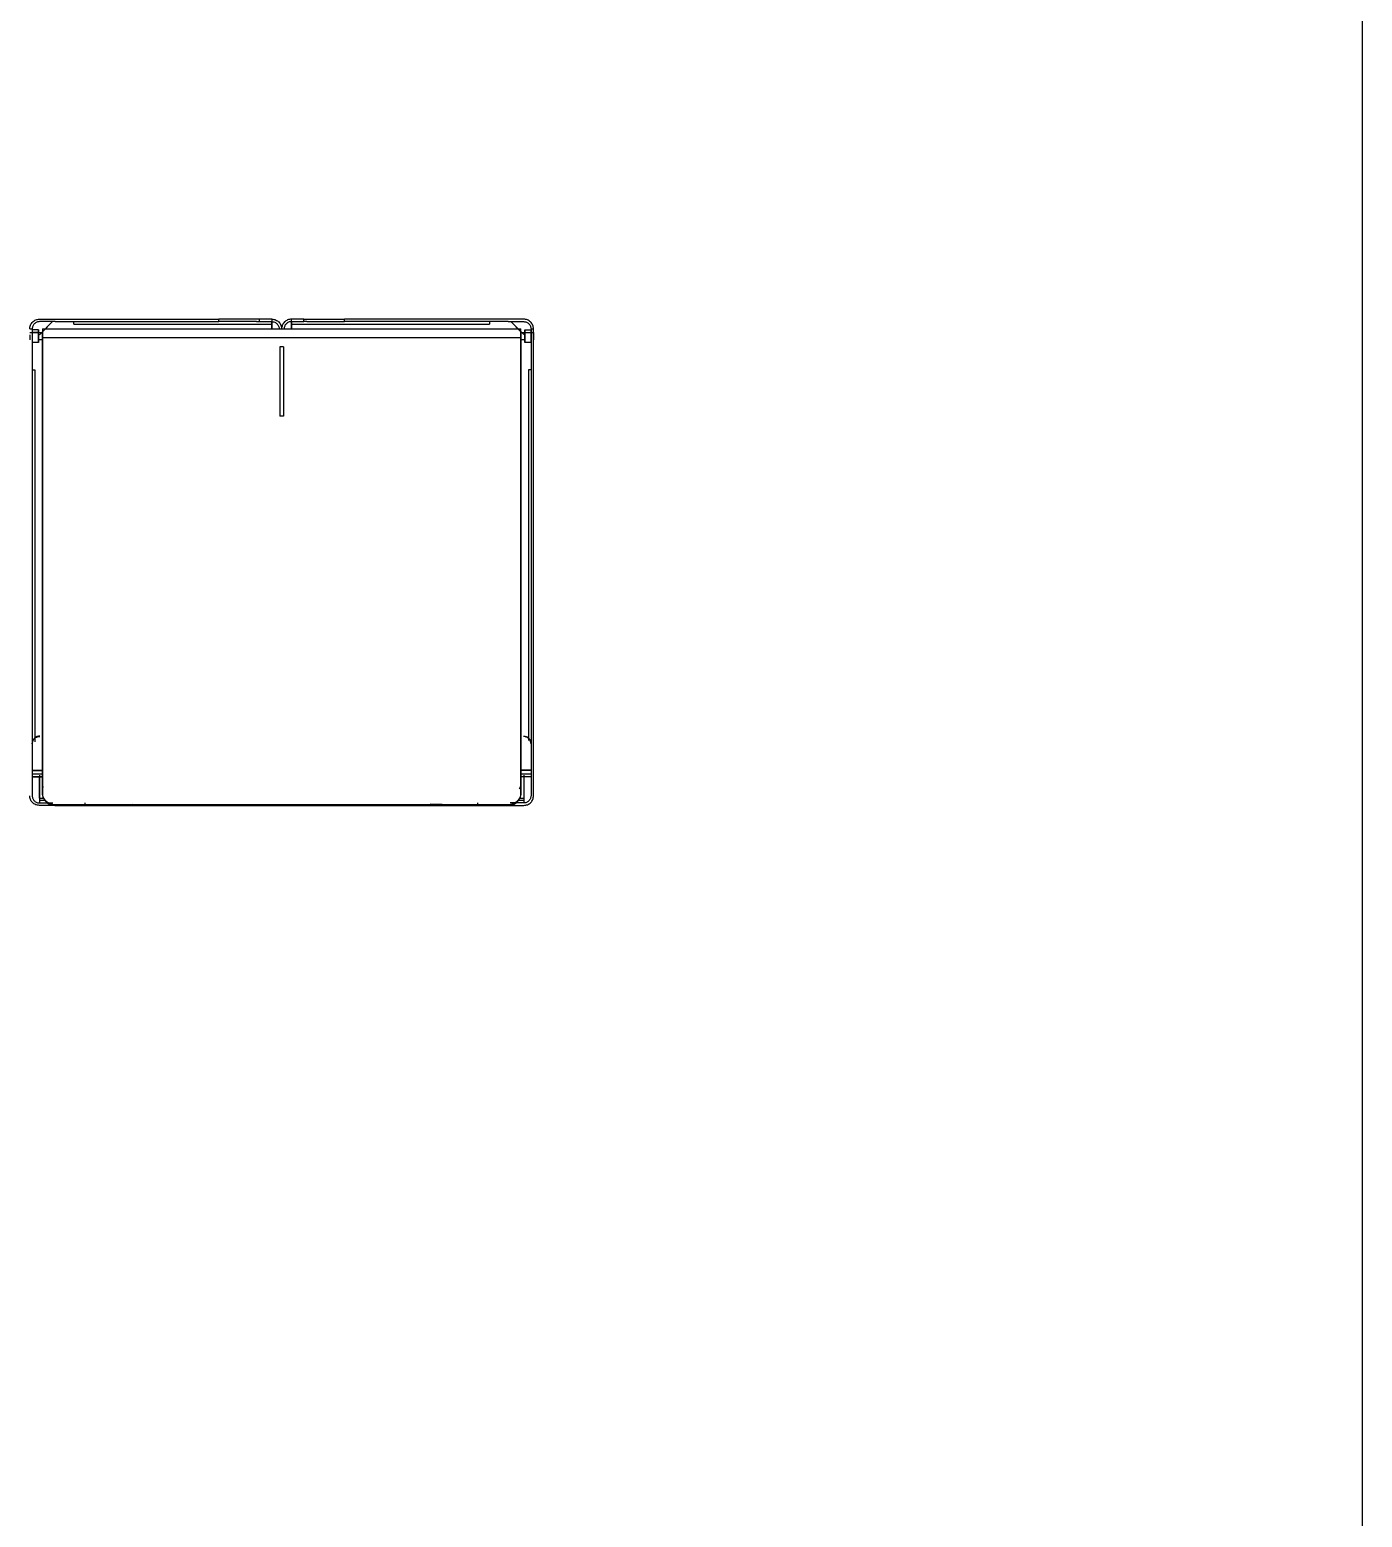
# Model space of a CAD drawing. Header units: millimetres. Extents: x 10366 to 23682, y 24552 to 29690.
# Drawn here: x 12937 to 13995, y 25733 to 26914 of the extents above; entities that cross this region are included whole.
import ezdxf

# ---------------------------------------------------------------- set-up
doc = ezdxf.new("R2010")
doc.units = ezdxf.units.MM
doc.header["$LTSCALE"] = 3
doc.layers.add('DomyÅ›lny', color=7, linetype='Continuous')

msp = doc.modelspace()

# ---------------------------------------------------------------- linework, layer by layer
msp.add_lwpolyline([(10366.2, 24552.5), (10366.2, 29684.6), (13995, 29684.6), (13995, 24552.5)], close=True)
at = {"layer": 'DomyÅ›lny'}
for p, q in [((12955.1, 26681.9), (12944.6, 26671.4)), ((12944.7, 26683.9), (13087, 26683.9)), ((12957.1, 26681.9), (12944.7, 26681.9)), ((12947, 26673.8), (12955.1, 26681.9)), ((12957.1, 26681.9), (13087, 26681.9)), ((12972, 26679.9), (12972, 26681.9)), ((12972, 26679.9), (13129.2, 26679.9)), ((13119.2, 26683.9), (13087, 26683.9)), ((13087, 26681.9), (13087, 26683.9)), ((13116.9, 26681.9), (13087, 26681.9)), ((13116.9, 26681.9), (13119.2, 26681.9)), ((13119.2, 26683.9), (13119.2, 26681.9)), ((13129.2, 26683.9), (13129.2, 26681.9)), ((13129.2, 26681.9), (13129.2, 26679.9)), ((13129.2, 26676.1), (13129.2, 26681.9)), ((13129.2, 26681.9), (13129.2, 26676.1)), ((13144.7, 26681.9), (13144.7, 26683.9)), ((13144.7, 26679.9), (13144.7, 26681.9)), ((13144.7, 26676.1), (13144.7, 26681.9)), ((13144.7, 26681.9), (13144.7, 26676.1)), ((13144.7, 26679.9), (13302, 26679.9)), ((13154.7, 26681.9), (13154.7, 26683.9)), ((13154.7, 26683.9), (13187, 26683.9)), ((13157.1, 26681.9), (13154.7, 26681.9)), ((13157.1, 26681.9), (13187, 26681.9)), ((13187, 26681.9), (13187, 26683.9)), ((13329.2, 26683.9), (13187, 26683.9)), ((13316.9, 26681.9), (13187, 26681.9)), ((13302, 26681.9), (13302, 26679.9)), ((13316.9, 26681.9), (13329.2, 26681.9)), ((13318.9, 26681.9), (13329.2, 26671.6)), ((13327, 26673.8), (13318.9, 26681.9)), ((12937, 26676.1), (12939, 26676.1)), ((12937, 26673.3), (12947, 26673.3)), ((12939, 26676.1), (12939, 26305.6)), ((12944, 26675.3), (12939, 26675.3)), ((12944, 26673.3), (12939, 26673.3)), ((12947, 26676.1), (13327, 26676.1)), ((12947, 26669.4), (12947, 26308.3)), ((12947, 26669.4), (13327, 26669.4)), ((12947, 26307.8), (12947, 26668.9)), ((13327, 26673.3), (13337, 26673.3)), ((13327, 26669.4), (13327, 26308.3)), ((13327, 26307.8), (13327, 26668.9)), ((13330, 26675.3), (13335, 26675.3)), ((13330, 26673.3), (13335, 26673.3)), ((13335, 26676.1), (13337, 26676.1)), ((13335, 26676.1), (13335, 26305.6)), ((13337, 26305.6), (13337, 26676.1)), ((12944, 26665.3), (12939, 26665.3)), ((12947, 26667.3), (12944, 26667.3)), ((13138.5, 26661.9), (13135.5, 26661.9)), ((13135.5, 26661.9), (13135.5, 26606.8)), ((13138.5, 26661.9), (13138.5, 26606.8)), ((13330, 26667.3), (13327, 26667.3)), ((13335, 26665.3), (13330, 26665.3)), ((12939, 26643.7), (12941, 26643.7)), ((12941, 26643.7), (12941, 26348.5)), ((13335, 26643.7), (13333, 26643.7)), ((13333, 26643.7), (13333, 26349.5)), ((13138.5, 26606.8), (13135.5, 26606.8)), ((12939, 26326), (12947, 26326)), ((12939, 26325.6), (12947, 26325.6)), ((13335, 26326), (13327, 26326)), ((13335, 26325.6), (13327, 26325.6)), ((12947, 26322.7), (12939, 26322.7)), ((12939, 26320.7), (12947, 26320.7)), ((12947, 26320.7), (12939, 26320.7)), ((12944.7, 26320.6), (12944.7, 26299.9)), ((12944.7, 26303.8), (12944.7, 26319.7)), ((13335, 26322.7), (13327, 26322.7)), ((13335, 26320.7), (13327, 26320.7)), ((13335, 26320.7), (13327, 26320.7)), ((13329.2, 26319.7), (13329.2, 26303.8)), ((13329.2, 26319.7), (13329.2, 26299.9)), ((12944.7, 26303.8), (12948.1, 26303.8)), ((12947, 26308.3), (12947, 26307.8)), ((13325.9, 26303.8), (13329.2, 26303.8)), ((13327, 26308.3), (13327, 26307.8)), ((12949.3, 26301.9), (12944.7, 26301.9)), ((12944.7, 26299.9), (12955.2, 26299.9)), ((12981.1, 26297.9), (12944.7, 26297.9)), ((13317, 26298.4), (12957, 26298.4)), ((12957, 26297.9), (13317, 26297.9)), ((12981.1, 26297.9), (12981.1, 26299.9)), ((13292.9, 26297.9), (13292.8, 26299.9)), ((13292.9, 26297.9), (13329.2, 26297.9)), ((13329.2, 26299.9), (13318.5, 26299.9)), ((13329.2, 26301.9), (13324.6, 26301.9))]:
    msp.add_line(p, q, dxfattribs=at)
for points in [[(12937, 26676.1, 0), (12937, 26676.9, 0), (12937.1, 26677.6, 0), (12937.3, 26678.4, 0), (12937.6, 26679.1, 0), (12937.9, 26679.8, 0), (12938.3, 26680.5, 0), (12938.8, 26681.1, 0), (12939.3, 26681.6, 0), (12939.8, 26682.1, 0), (12940.5, 26682.6, 0), (12941.1, 26683, 0), (12941.8, 26683.3, 0), (12942.5, 26683.5, 0), (12943.2, 26683.7, 0), (12944, 26683.8, 0), (12944.7, 26683.9, 0)], [(12944.7, 26681.9, 0), (12944.1, 26681.8, 0), (12943.6, 26681.8, 0), (12943, 26681.6, 0), (12942.5, 26681.4, 0), (12942, 26681.2, 0), (12941.5, 26680.9, 0), (12941, 26680.5, 0), (12940.6, 26680.1, 0), (12940.2, 26679.7, 0), (12939.9, 26679.3, 0), (12939.6, 26678.8, 0), (12939.4, 26678.3, 0), (12939.2, 26677.7, 0), (12939.1, 26677.2, 0), (12939, 26676.7, 0), (12939, 26676.1, 0)], [(13129.2, 26683.9, 0), (13129.2, 26683.9, 0), (13129.2, 26683.9, 0), (13129.2, 26683.9, 0), (13129.2, 26683.9, 0), (13129.2, 26683.9, 0), (13129.2, 26683.9, 0), (13129.2, 26683.9, 0), (13129.2, 26683.9, 0), (13129.2, 26683.9, 0), (13129.2, 26683.9, 0), (13129.2, 26683.9, 0), (13129.2, 26683.9, 0), (13129.2, 26683.9, 0), (13129.1, 26683.9, 0), (13128.9, 26683.9, 0), (13128, 26683.9, 0), (13119.2, 26683.9, 0)], [(13119.2, 26681.9, 0), (13129.2, 26681.9, 0)], [(13129.2, 26683.9, 0), (13130, 26683.8, 0), (13130.7, 26683.7, 0), (13131.5, 26683.5, 0), (13132.2, 26683.3, 0), (13132.9, 26682.9, 0), (13133.6, 26682.5, 0), (13134.2, 26682.1, 0), (13134.7, 26681.6, 0), (13135.2, 26681, 0), (13135.7, 26680.4, 0), (13136.1, 26679.7, 0), (13136.4, 26679, 0), (13136.6, 26678.3, 0), (13136.8, 26677.6, 0), (13136.9, 26676.9, 0), (13137, 26676.1, 0)], [(13129.2, 26681.9, 0), (13129.8, 26681.8, 0), (13130.4, 26681.8, 0), (13130.9, 26681.6, 0), (13131.5, 26681.4, 0), (13132, 26681.2, 0), (13132.5, 26680.9, 0), (13132.9, 26680.5, 0), (13133.3, 26680.1, 0), (13133.7, 26679.7, 0), (13134, 26679.3, 0), (13134.3, 26678.8, 0), (13134.5, 26678.3, 0), (13134.7, 26677.7, 0), (13134.9, 26677.2, 0), (13134.9, 26676.7, 0), (13135, 26676.1, 0)], [(13144.7, 26683.9, 0), (13144, 26683.8, 0), (13143.2, 26683.7, 0), (13142.4, 26683.5, 0), (13141.7, 26683.3, 0), (13141, 26682.9, 0), (13140.4, 26682.5, 0), (13139.8, 26682.1, 0), (13139.2, 26681.6, 0), (13138.7, 26681, 0), (13138.2, 26680.4, 0), (13137.9, 26679.7, 0), (13137.5, 26679, 0), (13137.3, 26678.3, 0), (13137.1, 26677.6, 0), (13137, 26676.9, 0), (13137, 26676.1, 0)], [(13144.7, 26681.9, 0), (13144.1, 26681.8, 0), (13143.6, 26681.8, 0), (13143, 26681.6, 0), (13142.5, 26681.4, 0), (13142, 26681.2, 0), (13141.5, 26680.9, 0), (13141, 26680.5, 0), (13140.6, 26680.1, 0), (13140.2, 26679.7, 0), (13139.9, 26679.3, 0), (13139.6, 26678.8, 0), (13139.4, 26678.3, 0), (13139.2, 26677.7, 0), (13139.1, 26677.2, 0), (13139, 26676.7, 0), (13139, 26676.1, 0)], [(13154.7, 26683.9, 0), (13144.7, 26683.9, 0)], [(13144.7, 26681.9, 0), (13144.7, 26681.9, 0), (13144.7, 26681.9, 0), (13144.7, 26681.9, 0), (13144.7, 26681.9, 0), (13144.7, 26681.9, 0), (13144.7, 26681.9, 0), (13144.7, 26681.9, 0), (13144.7, 26681.9, 0), (13144.7, 26681.9, 0), (13144.7, 26681.9, 0), (13144.7, 26681.9, 0), (13144.7, 26681.9, 0), (13144.7, 26681.9, 0), (13144.8, 26681.9, 0), (13145, 26681.9, 0), (13146, 26681.9, 0), (13154.7, 26681.9, 0)], [(13337, 26676.1, 0), (13336.9, 26676.9, 0), (13336.8, 26677.6, 0), (13336.6, 26678.4, 0), (13336.4, 26679.1, 0), (13336, 26679.8, 0), (13335.6, 26680.5, 0), (13335.2, 26681.1, 0), (13334.6, 26681.6, 0), (13334.1, 26682.1, 0), (13333.5, 26682.6, 0), (13332.8, 26683, 0), (13332.1, 26683.3, 0), (13331.4, 26683.5, 0), (13330.7, 26683.7, 0), (13330, 26683.8, 0), (13329.2, 26683.9, 0)], [(13329.2, 26681.9, 0), (13329.8, 26681.8, 0), (13330.4, 26681.8, 0), (13330.9, 26681.6, 0), (13331.5, 26681.4, 0), (13332, 26681.2, 0), (13332.5, 26680.9, 0), (13332.9, 26680.5, 0), (13333.3, 26680.1, 0), (13333.7, 26679.7, 0), (13334, 26679.3, 0), (13334.3, 26678.8, 0), (13334.5, 26678.3, 0), (13334.7, 26677.7, 0), (13334.9, 26677.2, 0), (13334.9, 26676.7, 0), (13335, 26676.1, 0)], [(12937, 26671.5, 0), (12937, 26667.3, 0)], [(12939, 26675.3, 0), (12939, 26675.3, 0), (12939, 26675.3, 0), (12939, 26675.3, 0), (12939, 26675.3, 0), (12939, 26675.3, 0), (12939, 26675.3, 0), (12939, 26675.3, 0), (12939, 26675.3, 0), (12939, 26675.3, 0), (12939, 26675.3, 0), (12939, 26675.3, 0), (12939, 26675.3, 0), (12939, 26675.3, 0), (12939, 26675.2, 0), (12939, 26674.7, 0), (12939, 26670.4, 0), (12939, 26666.8, 0), (12939, 26665.7, 0), (12939, 26665.4, 0), (12939, 26665.3, 0), (12939, 26665.3, 0), (12939, 26665.3, 0), (12939, 26665.3, 0), (12939, 26665.3, 0), (12939, 26665.3, 0), (12939, 26665.3, 0), (12939, 26665.3, 0), (12939, 26665.3, 0), (12939, 26665.3, 0), (12939, 26665.3, 0), (12939, 26665.3, 0), (12939, 26665.3, 0), (12939, 26665.3, 0)], [(12939, 26673.3, 0), (12939, 26673.3, 0), (12939, 26673.3, 0), (12939, 26673.3, 0), (12939, 26673.3, 0), (12939, 26673.3, 0), (12939, 26673.3, 0), (12939, 26673.3, 0), (12939, 26673.3, 0), (12939, 26673.3, 0), (12939, 26673.3, 0), (12939, 26673.3, 0), (12939, 26673.3, 0), (12939, 26673.3, 0), (12939, 26673.2, 0), (12939, 26672.9, 0), (12939, 26667.3, 0)], [(12944, 26673.3, 0), (12944, 26673.3, 0), (12944, 26673.3, 0), (12944, 26673.3, 0), (12944, 26673.3, 0), (12944, 26673.3, 0), (12944, 26673.3, 0), (12944, 26673.3, 0), (12944, 26673.3, 0), (12944, 26673.3, 0), (12944, 26673.3, 0), (12944, 26673.3, 0), (12944, 26673.3, 0), (12944, 26673.3, 0), (12944, 26673.2, 0), (12944, 26672.9, 0), (12944, 26667.3, 0)], [(12947, 26676.1, 0), (12947, 26676.1, 0), (12947, 26676.1, 0), (12947, 26676.1, 0), (12947, 26676.1, 0), (12947, 26676.1, 0), (12947, 26676.1, 0), (12947, 26676.1, 0), (12947, 26676.1, 0), (12947, 26676.1, 0), (12947, 26676.1, 0), (12947, 26676.1, 0), (12947, 26676.1, 0), (12947, 26676.1, 0), (12947, 26675.9, 0), (12947, 26675.3, 0), (12947, 26669.4, 0)], [(12947, 26668.9, 0), (12947, 26673.1, 0)], [(13327, 26669.4, 0), (13327, 26676.1, 0)], [(13327, 26673.1, 0), (13327, 26673.1, 0), (13327, 26673.1, 0), (13327, 26673.1, 0), (13327, 26673.1, 0), (13327, 26673.1, 0), (13327, 26673.1, 0), (13327, 26673.1, 0), (13327, 26673.1, 0), (13327, 26673.1, 0), (13327, 26673.1, 0), (13327, 26673.1, 0), (13327, 26673.1, 0), (13327, 26673.1, 0), (13327, 26673, 0), (13327, 26672.6, 0), (13327, 26668.9, 0)], [(13330, 26673.3, 0), (13330, 26673.3, 0), (13330, 26673.3, 0), (13330, 26673.3, 0), (13330, 26673.3, 0), (13330, 26673.3, 0), (13330, 26673.3, 0), (13330, 26673.3, 0), (13330, 26673.3, 0), (13330, 26673.3, 0), (13330, 26673.3, 0), (13330, 26673.3, 0), (13330, 26673.3, 0), (13330, 26673.3, 0), (13330, 26673.2, 0), (13330, 26672.9, 0), (13330, 26667.3, 0)], [(13335, 26673.3, 0), (13335, 26673.3, 0), (13335, 26673.3, 0), (13335, 26673.3, 0), (13335, 26673.3, 0), (13335, 26673.3, 0), (13335, 26673.3, 0), (13335, 26673.3, 0), (13335, 26673.3, 0), (13335, 26673.3, 0), (13335, 26673.3, 0), (13335, 26673.3, 0), (13335, 26673.3, 0), (13335, 26673.3, 0), (13335, 26673.2, 0), (13335, 26672.9, 0), (13335, 26667.3, 0)], [(12944.9, 26353, 0), (12944.3, 26352.9, 0), (12943.8, 26352.9, 0), (12943.2, 26352.7, 0), (12942.7, 26352.6, 0), (12942.1, 26352.3, 0), (12941.6, 26352, 0), (12941.1, 26351.7, 0), (12940.7, 26351.3, 0), (12940.3, 26350.8, 0), (12939.9, 26350.3, 0), (12939.6, 26349.8, 0), (12939.4, 26349.3, 0), (12939.2, 26348.8, 0), (12939.1, 26348.2, 0), (12939, 26347.7, 0), (12939, 26347.2, 0)], [(12939, 26346.8, 0), (12939, 26347.3, 0), (12939.1, 26347.9, 0), (12939.2, 26348.4, 0), (12939.4, 26349, 0), (12939.6, 26349.5, 0), (12939.9, 26350, 0), (12940.3, 26350.5, 0), (12940.7, 26350.9, 0), (12941.1, 26351.3, 0), (12941.6, 26351.7, 0), (12942.1, 26352, 0), (12942.7, 26352.2, 0), (12943.2, 26352.4, 0), (12943.8, 26352.5, 0), (12944.3, 26352.6, 0), (12944.9, 26352.6, 0)], [(13329.1, 26353, 0), (13329.6, 26352.9, 0), (13330.1, 26352.9, 0), (13330.7, 26352.7, 0), (13331.2, 26352.6, 0), (13331.8, 26352.3, 0), (13332.3, 26352, 0), (13332.8, 26351.7, 0), (13333.2, 26351.3, 0), (13333.6, 26350.8, 0), (13334, 26350.3, 0), (13334.3, 26349.8, 0), (13334.5, 26349.3, 0), (13334.7, 26348.8, 0), (13334.9, 26348.2, 0), (13334.9, 26347.7, 0), (13335, 26347.2, 0)], [(13335, 26346.8, 0), (13334.9, 26347.3, 0), (13334.9, 26347.9, 0), (13334.7, 26348.4, 0), (13334.5, 26349, 0), (13334.3, 26349.5, 0), (13334, 26350, 0), (13333.6, 26350.5, 0), (13333.2, 26350.9, 0), (13332.8, 26351.3, 0), (13332.3, 26351.7, 0), (13331.8, 26352, 0), (13331.2, 26352.2, 0), (13330.7, 26352.4, 0), (13330.1, 26352.5, 0), (13329.6, 26352.6, 0), (13329.1, 26352.6, 0)], [(12944.7, 26321.9, 0), (12944.7, 26321.8, 0), (12944.7, 26321.7, 0), (12944.7, 26321.3, 0), (12944.7, 26319.7, 0)], [(12947.8, 26312.1, 0), (12947.4, 26313, 0), (12947.2, 26314, 0), (12947, 26315, 0), (12947, 26316, 0)], [(13327, 26316, 0), (13326.9, 26314.6, 0), (13326.6, 26313.3, 0), (13326.1, 26312, 0), (13325.5, 26310.8, 0)], [(13329.2, 26321.9, 0), (13329.2, 26321.8, 0), (13329.2, 26321.7, 0), (13329.2, 26321.3, 0), (13329.2, 26319.7, 0)], [(12944.7, 26297.9, 0), (12943.9, 26298, 0), (12943.2, 26298.1, 0), (12942.4, 26298.3, 0), (12941.7, 26298.5, 0), (12941, 26298.9, 0), (12940.3, 26299.3, 0), (12939.7, 26299.7, 0), (12939.2, 26300.2, 0), (12938.7, 26300.8, 0), (12938.2, 26301.4, 0), (12937.8, 26302.1, 0), (12937.5, 26302.7, 0), (12937.3, 26303.4, 0), (12937.1, 26304.1, 0), (12937, 26304.9, 0), (12937, 26305.6, 0)], [(12939, 26305.6, 0), (12939, 26305, 0), (12939.1, 26304.4, 0), (12939.2, 26303.9, 0), (12939.4, 26303.4, 0), (12939.7, 26302.8, 0), (12940, 26302.4, 0), (12940.3, 26301.9, 0), (12940.7, 26301.5, 0), (12941.1, 26301.1, 0), (12941.6, 26300.8, 0), (12942.1, 26300.5, 0), (12942.6, 26300.3, 0), (12943.1, 26300.1, 0), (12943.6, 26300, 0), (12944.2, 26299.9, 0), (12944.7, 26299.9, 0)], [(12944.7, 26303.8, 0), (12944.7, 26302.4, 0), (12944.7, 26302, 0), (12944.7, 26301.9, 0), (12944.7, 26301.9, 0), (12944.7, 26301.9, 0), (12944.7, 26301.9, 0), (12944.7, 26301.9, 0), (12944.7, 26301.9, 0), (12944.7, 26301.9, 0), (12944.7, 26301.9, 0), (12944.7, 26301.9, 0), (12944.7, 26301.9, 0), (12944.7, 26301.9, 0), (12944.7, 26301.9, 0), (12944.7, 26301.9, 0), (12944.7, 26301.9, 0), (12944.7, 26301.9, 0), (12944.7, 26301.9, 0), (12944.7, 26301.9, 0), (12944.7, 26301.9, 0), (12944.7, 26301.9, 0), (12944.7, 26301.9, 0)], [(12957, 26298.4, 0), (12956.1, 26298.5, 0), (12955.1, 26298.6, 0), (12954.2, 26298.8, 0), (12953.3, 26299.1, 0), (12952.4, 26299.5, 0), (12951.5, 26300, 0), (12950.7, 26300.6, 0), (12949.9, 26301.3, 0), (12949.2, 26302.1, 0), (12948.6, 26302.9, 0), (12948.1, 26303.7, 0), (12947.7, 26304.6, 0), (12947.4, 26305.6, 0), (12947.1, 26306.5, 0), (12947, 26307.4, 0), (12947, 26308.3, 0)], [(12947, 26307.8, 0), (12947, 26306.9, 0), (12947.1, 26306, 0), (12947.4, 26305.1, 0), (12947.7, 26304.1, 0), (12948.1, 26303.2, 0), (12948.6, 26302.4, 0), (12949.2, 26301.6, 0), (12949.9, 26300.8, 0), (12950.7, 26300.1, 0), (12951.5, 26299.5, 0), (12952.4, 26299, 0), (12953.3, 26298.6, 0), (12954.2, 26298.3, 0), (12955.1, 26298.1, 0), (12956.1, 26298, 0), (12957, 26297.9, 0)], [(13327, 26308.3, 0), (13326.9, 26307.4, 0), (13326.8, 26306.5, 0), (13326.6, 26305.6, 0), (13326.3, 26304.6, 0), (13325.8, 26303.7, 0), (13325.3, 26302.9, 0), (13324.7, 26302.1, 0), (13324, 26301.3, 0), (13323.3, 26300.6, 0), (13322.4, 26300, 0), (13321.6, 26299.5, 0), (13320.6, 26299.1, 0), (13319.7, 26298.8, 0), (13318.8, 26298.6, 0), (13317.9, 26298.5, 0), (13317, 26298.4, 0)], [(13317, 26297.9, 0), (13317.9, 26298, 0), (13318.8, 26298.1, 0), (13319.7, 26298.3, 0), (13320.6, 26298.6, 0), (13321.6, 26299, 0), (13322.4, 26299.5, 0), (13323.3, 26300.1, 0), (13324, 26300.8, 0), (13324.7, 26301.6, 0), (13325.3, 26302.4, 0), (13325.8, 26303.2, 0), (13326.3, 26304.1, 0), (13326.6, 26305.1, 0), (13326.8, 26306, 0), (13326.9, 26306.9, 0), (13327, 26307.8, 0)], [(13329.2, 26297.9, 0), (13330, 26298, 0), (13330.8, 26298.1, 0), (13331.5, 26298.3, 0), (13332.3, 26298.5, 0), (13333, 26298.9, 0), (13333.6, 26299.3, 0), (13334.2, 26299.7, 0), (13334.8, 26300.2, 0), (13335.3, 26300.8, 0), (13335.7, 26301.4, 0), (13336.1, 26302.1, 0), (13336.4, 26302.7, 0), (13336.6, 26303.4, 0), (13336.8, 26304.1, 0), (13336.9, 26304.9, 0), (13337, 26305.6, 0)], [(13335, 26305.6, 0), (13334.9, 26305, 0), (13334.8, 26304.4, 0), (13334.7, 26303.9, 0), (13334.5, 26303.4, 0), (13334.2, 26302.8, 0), (13333.9, 26302.4, 0), (13333.6, 26301.9, 0), (13333.2, 26301.5, 0), (13332.8, 26301.1, 0), (13332.3, 26300.8, 0), (13331.9, 26300.5, 0), (13331.4, 26300.3, 0), (13330.8, 26300.1, 0), (13330.3, 26300, 0), (13329.8, 26299.9, 0), (13329.2, 26299.9, 0)], [(13329.2, 26303.8, 0), (13329.2, 26302.4, 0), (13329.2, 26302, 0), (13329.2, 26301.9, 0), (13329.2, 26301.9, 0), (13329.2, 26301.9, 0), (13329.2, 26301.9, 0), (13329.2, 26301.9, 0), (13329.2, 26301.9, 0), (13329.2, 26301.9, 0), (13329.2, 26301.9, 0), (13329.2, 26301.9, 0), (13329.2, 26301.9, 0), (13329.2, 26301.9, 0), (13329.2, 26301.9, 0), (13329.2, 26301.9, 0), (13329.2, 26301.9, 0), (13329.2, 26301.9, 0), (13329.2, 26301.9, 0), (13329.2, 26301.9, 0), (13329.2, 26301.9, 0), (13329.2, 26301.9, 0), (13329.2, 26301.9, 0)], [(12981.1, 26297.9, 0), (13018.6, 26299, 0)], [(13292.9, 26297.9, 0), (13255, 26299, 0)]]:
    msp.add_polyline3d(points, dxfattribs=at)
for points in [[(12944, 26675.3, 0), (12944, 26675.3, 0), (12944, 26675.3, 0), (12944, 26675.3, 0), (12944, 26675.3, 0), (12944, 26675.3, 0), (12944, 26675.3, 0), (12944, 26675.3, 0), (12944, 26675.3, 0), (12944, 26675.3, 0), (12944, 26675.3, 0), (12944, 26675.3, 0), (12944, 26675.3, 0), (12944, 26675.2, 0), (12944, 26674.7, 0), (12944, 26666.1, 0), (12944, 26665.3, 0), (12944, 26665.3, 0), (12944, 26665.3, 0), (12944, 26665.3, 0), (12944, 26665.3, 0), (12944, 26665.3, 0), (12944, 26665.3, 0), (12944, 26665.3, 0), (12944, 26665.3, 0), (12944, 26665.3, 0), (12944, 26665.3, 0), (12944, 26665.3, 0), (12944, 26665.3, 0), (12944, 26665.3, 0), (12944, 26665.3, 0), (12944, 26665.3, 0), (12944, 26665.3, 0), (12944, 26665.3, 0), (12944, 26665.3, 0), (12944, 26665.4, 0), (12944, 26665.9, 0)], [(13330, 26675.3, 0), (13330, 26675.3, 0), (13330, 26675.3, 0), (13330, 26675.3, 0), (13330, 26675.3, 0), (13330, 26675.3, 0), (13330, 26675.3, 0), (13330, 26675.3, 0), (13330, 26675.3, 0), (13330, 26675.3, 0), (13330, 26675.3, 0), (13330, 26675.3, 0), (13330, 26675.3, 0), (13330, 26675.2, 0), (13330, 26674.7, 0), (13330, 26666.1, 0), (13330, 26665.3, 0), (13330, 26665.3, 0), (13330, 26665.3, 0), (13330, 26665.3, 0), (13330, 26665.3, 0), (13330, 26665.3, 0), (13330, 26665.3, 0), (13330, 26665.3, 0), (13330, 26665.3, 0), (13330, 26665.3, 0), (13330, 26665.3, 0), (13330, 26665.3, 0), (13330, 26665.3, 0), (13330, 26665.3, 0), (13330, 26665.3, 0), (13330, 26665.3, 0), (13330, 26665.3, 0), (13330, 26665.3, 0), (13330, 26665.3, 0), (13330, 26665.4, 0), (13330, 26665.9, 0)], [(13335, 26675.3, 0), (13335, 26675.3, 0), (13335, 26675.3, 0), (13335, 26675.3, 0), (13335, 26675.3, 0), (13335, 26675.3, 0), (13335, 26675.3, 0), (13335, 26675.3, 0), (13335, 26675.3, 0), (13335, 26675.3, 0), (13335, 26675.3, 0), (13335, 26675.3, 0), (13335, 26675.3, 0), (13335, 26675.2, 0), (13335, 26674.7, 0), (13335, 26666.1, 0), (13335, 26665.3, 0), (13335, 26665.3, 0), (13335, 26665.3, 0), (13335, 26665.3, 0), (13335, 26665.3, 0), (13335, 26665.3, 0), (13335, 26665.3, 0), (13335, 26665.3, 0), (13335, 26665.3, 0), (13335, 26665.3, 0), (13335, 26665.3, 0), (13335, 26665.3, 0), (13335, 26665.3, 0), (13335, 26665.3, 0), (13335, 26665.3, 0), (13335, 26665.3, 0), (13335, 26665.3, 0), (13335, 26665.3, 0), (13335, 26665.3, 0), (13335, 26665.4, 0), (13335, 26665.9, 0)], [(13337, 26673.3, 0), (13337, 26673.3, 0), (13337, 26673.3, 0), (13337, 26673.3, 0), (13337, 26673.3, 0), (13337, 26673.3, 0), (13337, 26673.3, 0), (13337, 26673.3, 0), (13337, 26673.3, 0), (13337, 26673.3, 0), (13337, 26673.3, 0), (13337, 26673.3, 0), (13337, 26673.3, 0), (13337, 26673.2, 0), (13337, 26672.9, 0), (13337, 26667.8, 0), (13337, 26667.3, 0), (13337, 26667.3, 0), (13337, 26667.3, 0), (13337, 26667.3, 0), (13337, 26667.3, 0), (13337, 26667.3, 0), (13337, 26667.3, 0), (13337, 26667.3, 0), (13337, 26667.3, 0), (13337, 26667.3, 0), (13337, 26667.3, 0), (13337, 26667.3, 0), (13337, 26667.3, 0), (13337, 26667.3, 0), (13337, 26667.3, 0), (13337, 26667.3, 0), (13337, 26667.3, 0), (13337, 26667.3, 0), (13337, 26667.3, 0), (13337, 26667.4, 0), (13337, 26667.7, 0), (13337, 26670.2, 0), (13337, 26672.4, 0), (13337, 26673.1, 0), (13337, 26673.3, 0), (13337, 26673.3, 0), (13337, 26673.3, 0), (13337, 26673.3, 0), (13337, 26673.3, 0), (13337, 26673.3, 0), (13337, 26673.3, 0), (13337, 26673.3, 0), (13337, 26673.3, 0), (13337, 26673.3, 0), (13337, 26673.3, 0), (13337, 26673.3, 0), (13337, 26673.3, 0)]]:
    msp.add_polyline3d(points, close=True, dxfattribs=at)

doc.saveas('drawing.dxf')
